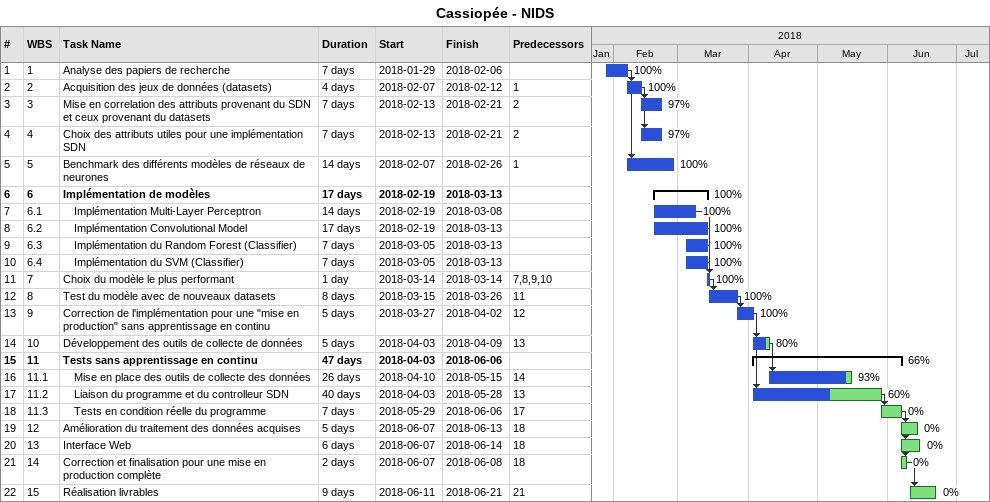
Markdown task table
Cassiopée - NIDS

| ID | WBS | Task | Duration | Start | Finish | Predecessors | % complete |
|---|---|---|---|---|---|---|---|
| 1 | 1 | Analyse des papiers de recherche | 7d | 2018-01-29 | 2018-02-06 |  | 100 |
| 2 | 2 | Acquisition des jeux de données (datasets) | 4d | 2018-02-07 | 2018-02-12 | 1 | 100 |
| 3 | 3 | Mise en correlation des attributs provenant du SDN et ceux provenant du datasets | 7d | 2018-02-13 | 2018-02-21 | 2 | 97 |
| 4 | 4 | Choix des attributs utiles pour une implémentation SDN | 7d | 2018-02-13 | 2018-02-21 | 2 | 97 |
| 5 | 5 | Benchmark des différents modèles de réseaux de neurones | 14d | 2018-02-07 | 2018-02-26 | 1 | 100 |
| 6 | 6 | **Implémentation de modèles** | 17d | 2018-02-19 | 2018-03-13 |  | 100 |
| 7 | 6.1 | Implémentation Multi-Layer Perceptron | 14d | 2018-02-19 | 2018-03-08 |  | 100 |
| 8 | 6.2 | Implémentation Convolutional Model | 17d | 2018-02-19 | 2018-03-13 |  | 100 |
| 9 | 6.3 | Implémentation du Random Forest (Classifier) | 7d | 2018-03-05 | 2018-03-13 |  | 100 |
| 10 | 6.4 | Implémentation du SVM (Classifier) | 7d | 2018-03-05 | 2018-03-13 |  | 100 |
| 11 | 7 | Choix du modèle le plus performant | 1d | 2018-03-14 | 2018-03-14 | 7, 8, 9, 10 | 100 |
| 12 | 8 | Test du modèle avec de nouveaux datasets | 8d | 2018-03-15 | 2018-03-26 | 11 | 100 |
| 13 | 9 | Correction de l'implémentation pour une "mise en production" sans apprentissage en continu | 5d | 2018-03-27 | 2018-04-02 | 12 | 100 |
| 14 | 10 | Développement des outils de collecte de données | 5d | 2018-04-03 | 2018-04-09 | 13 | 80 |
| 15 | 11 | **Tests sans apprentissage en continu** | 47d | 2018-04-03 | 2018-06-06 |  | 66 |
| 16 | 11.1 | Mise en place des outils de collecte des données | 26d | 2018-04-10 | 2018-05-15 | 14 | 93 |
| 17 | 11.2 | Liaison du programme et du controlleur SDN | 40d | 2018-04-03 | 2018-05-28 | 13 | 60 |
| 18 | 11.3 | Tests en condition réelle du programme | 7d | 2018-05-29 | 2018-06-06 | 17 | 0 |
| 19 | 12 | Amélioration du traitement des données acquises | 5d | 2018-06-07 | 2018-06-13 | 18 | 0 |
| 20 | 13 | Interface Web | 6d | 2018-06-07 | 2018-06-14 | 18 | 0 |
| 21 | 14 | Correction et finalisation pour une mise en production complète | 2d | 2018-06-07 | 2018-06-08 | 18 | 0 |
| 22 | 15 | Réalisation livrables | 9d | 2018-06-11 | 2018-06-21 | 21 | 0 |
